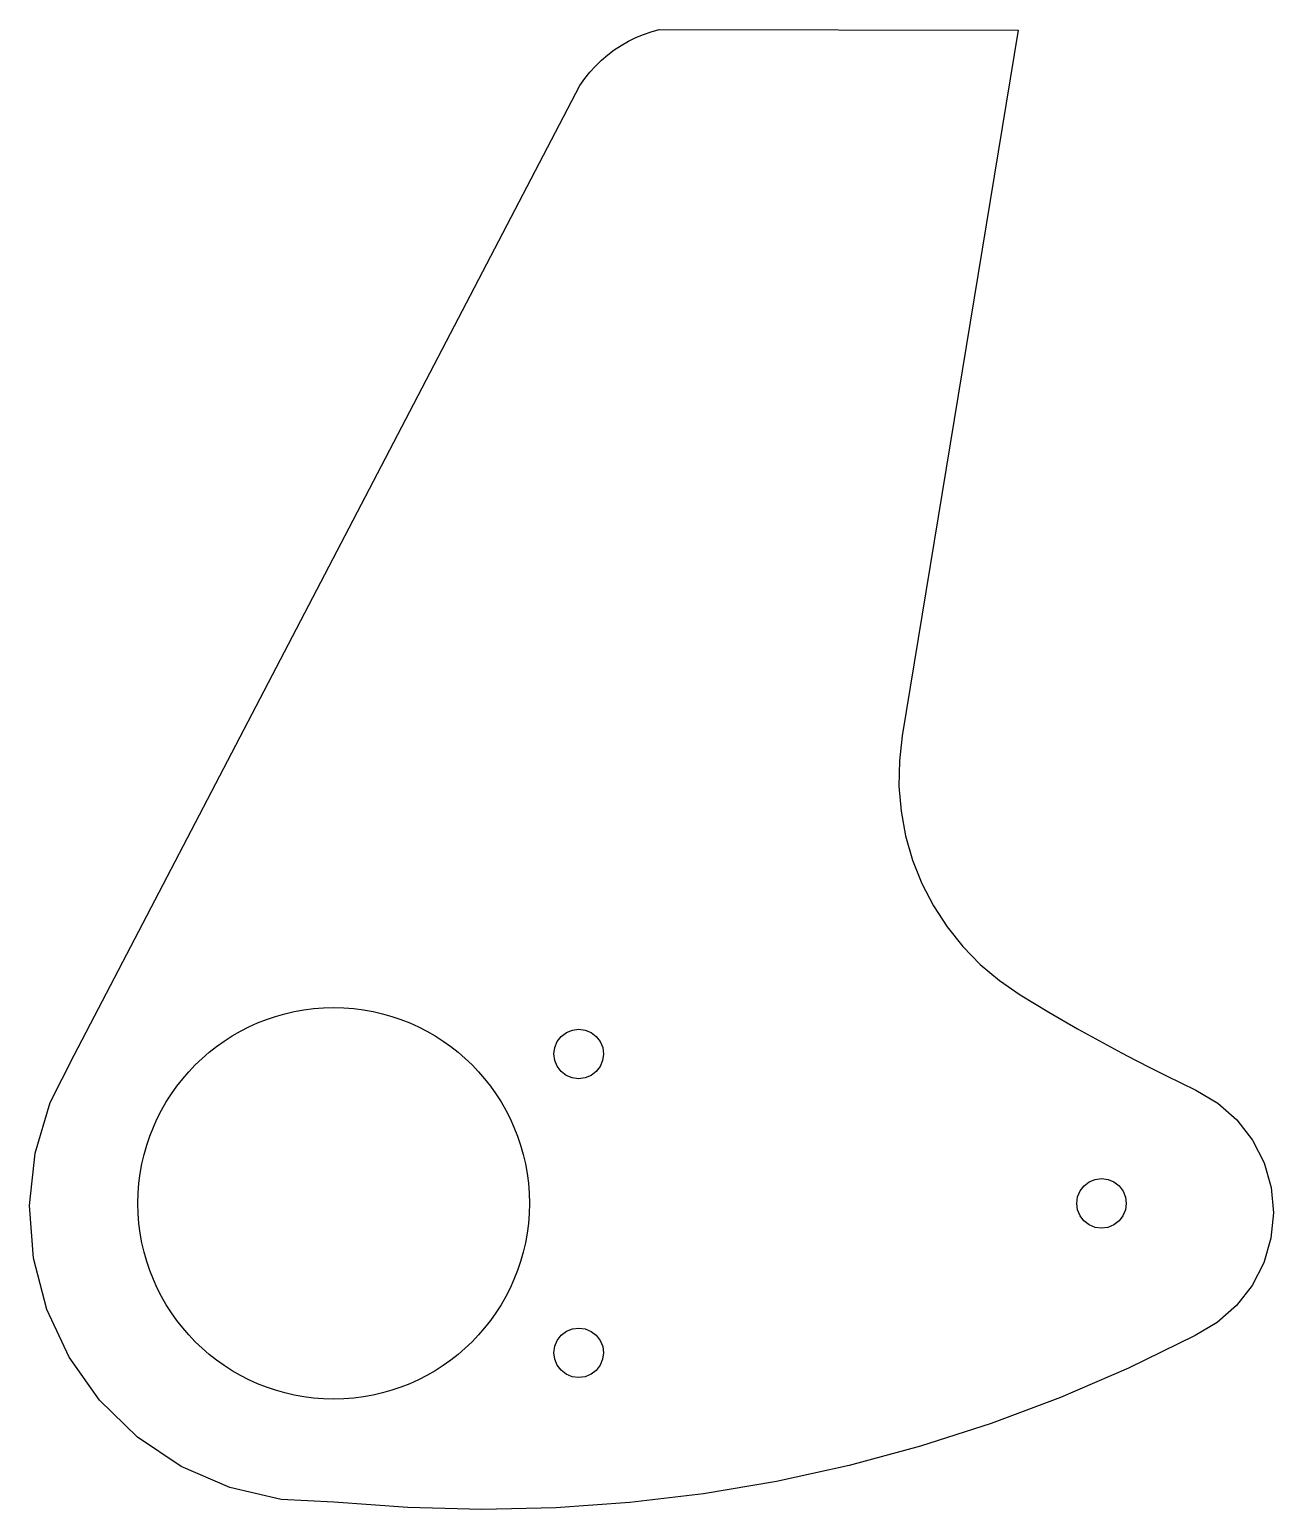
# Model space of a CAD drawing. Header units: inches. Extents: x -7.63 to -3.47, y -0.96 to 3.99.
import ezdxf

# ---------------------------------------------------------------- set-up
doc = ezdxf.new("R2010")
doc.units = ezdxf.units.IN
doc.header["$MEASUREMENT"] = 0
doc.layers.get('0').update_dxf_attribs({"linetype": 'CONTINUOUS'})

msp = doc.modelspace()

# ---------------------------------------------------------------- linework, layer by layer
for points in [[(-7.4812, 0.5596), (-5.7881, 3.8047), (-5.7722, 3.8274), (-5.7549, 3.849), (-5.7362, 3.8694), (-5.7163, 3.8887), (-5.6953, 3.9067), (-5.6731, 3.9233), (-5.65, 3.9386), (-5.6259, 3.9523), (-5.6011, 3.9645), (-5.5755, 3.9751), (-5.5493, 3.9841), (-5.5226, 3.9915), (-4.3215, 3.9894), (-4.7093, 1.6278), (-4.7189, 1.5442), (-4.7202, 1.46), (-4.7132, 1.3761), (-4.698, 1.2934), (-4.6747, 1.2125), (-4.6436, 1.1343), (-4.605, 1.0596), (-4.5592, 0.989), (-4.5066, 0.9233), (-4.4479, 0.8631), (-4.3835, 0.8089), (-4.3141, 0.7613), (-4.2665, 0.7323), (-4.2187, 0.7037), (-4.1705, 0.6756), (-4.1221, 0.6479), (-4.0735, 0.6207), (-4.0246, 0.5939), (-3.9755, 0.5676), (-3.9261, 0.5417), (-3.8765, 0.5163), (-3.8267, 0.4913), (-3.7766, 0.4668), (-3.7263, 0.4428), (-3.6529, 0.3992), (-3.589, 0.3426), (-3.5368, 0.2751), (-3.4982, 0.1989), (-3.4746, 0.1168), (-3.4669, 0.0317), (-3.4751, -0.0533), (-3.4992, -0.1353), (-3.5383, -0.2113), (-3.5908, -0.2787), (-3.6551, -0.3351), (-3.7288, -0.3784), (-3.9516, -0.4877), (-4.1794, -0.586), (-4.4117, -0.6733), (-4.6479, -0.7493), (-4.8875, -0.8139), (-5.1299, -0.8668), (-5.3746, -0.9081), (-5.6209, -0.9374), (-5.8684, -0.9549), (-6.1164, -0.9605), (-6.3643, -0.9541), (-6.6117, -0.9358), (-6.7883, -0.9274), (-6.9605, -0.8874), (-7.1226, -0.817), (-7.2694, -0.7186), (-7.3959, -0.5953), (-7.4982, -0.4512), (-7.5728, -0.2911), (-7.6173, -0.12), (-7.6304, 0.0563), (-7.6114, 0.2321), (-7.5612, 0.4017)], [(-5.7121, 0.5419), (-5.7205, 0.5219), (-5.7337, 0.5048), (-5.7509, 0.4916), (-5.771, 0.4834), (-5.7925, 0.4806), (-5.8139, 0.4835), (-5.8339, 0.4918), (-5.851, 0.505), (-5.8642, 0.5222), (-5.8724, 0.5422), (-5.8751, 0.5637), (-5.8722, 0.5852), (-5.8639, 0.6052), (-5.8506, 0.6223), (-5.8334, 0.6355), (-5.8134, 0.6437), (-5.7919, 0.6465), (-5.7704, 0.6436), (-5.7504, 0.6353), (-5.7333, 0.6221), (-5.7202, 0.6049), (-5.712, 0.5849), (-5.7092, 0.5634)], [(-4.1142, 0.0222), (-4.1224, 0.0422), (-4.1252, 0.0637), (-4.1223, 0.0852), (-4.1139, 0.1052), (-4.1007, 0.1223), (-4.0835, 0.1355), (-4.0634, 0.1437), (-4.042, 0.1465), (-4.0205, 0.1437), (-4.0005, 0.1353), (-3.9834, 0.1221), (-3.9702, 0.1049), (-3.962, 0.0849), (-3.9592, 0.0634), (-3.9621, 0.0419), (-3.9705, 0.0219), (-3.9837, 0.0048), (-4.0009, -0.0084), (-4.021, -0.0166), (-4.0425, -0.0194), (-4.0639, -0.0166), (-4.0839, -0.0082), (-4.1011, 0.005)], [(-5.8724, -0.4578), (-5.8752, -0.4363), (-5.8723, -0.4148), (-5.8639, -0.3948), (-5.8506, -0.3777), (-5.8334, -0.3645), (-5.8134, -0.3563), (-5.7919, -0.3535), (-5.7704, -0.3563), (-5.7504, -0.3647), (-5.7333, -0.3779), (-5.7202, -0.3951), (-5.7119, -0.4151), (-5.7092, -0.4366), (-5.7121, -0.4581), (-5.7205, -0.4781), (-5.7337, -0.4952), (-5.7509, -0.5084), (-5.771, -0.5167), (-5.7925, -0.5194), (-5.8139, -0.5166), (-5.8339, -0.5082), (-5.8511, -0.495), (-5.8642, -0.4778)]]:
    msp.add_lwpolyline(points, close=True)
msp.add_circle((-6.6125, 0.0637), 0.655)

doc.saveas('drawing.dxf')
